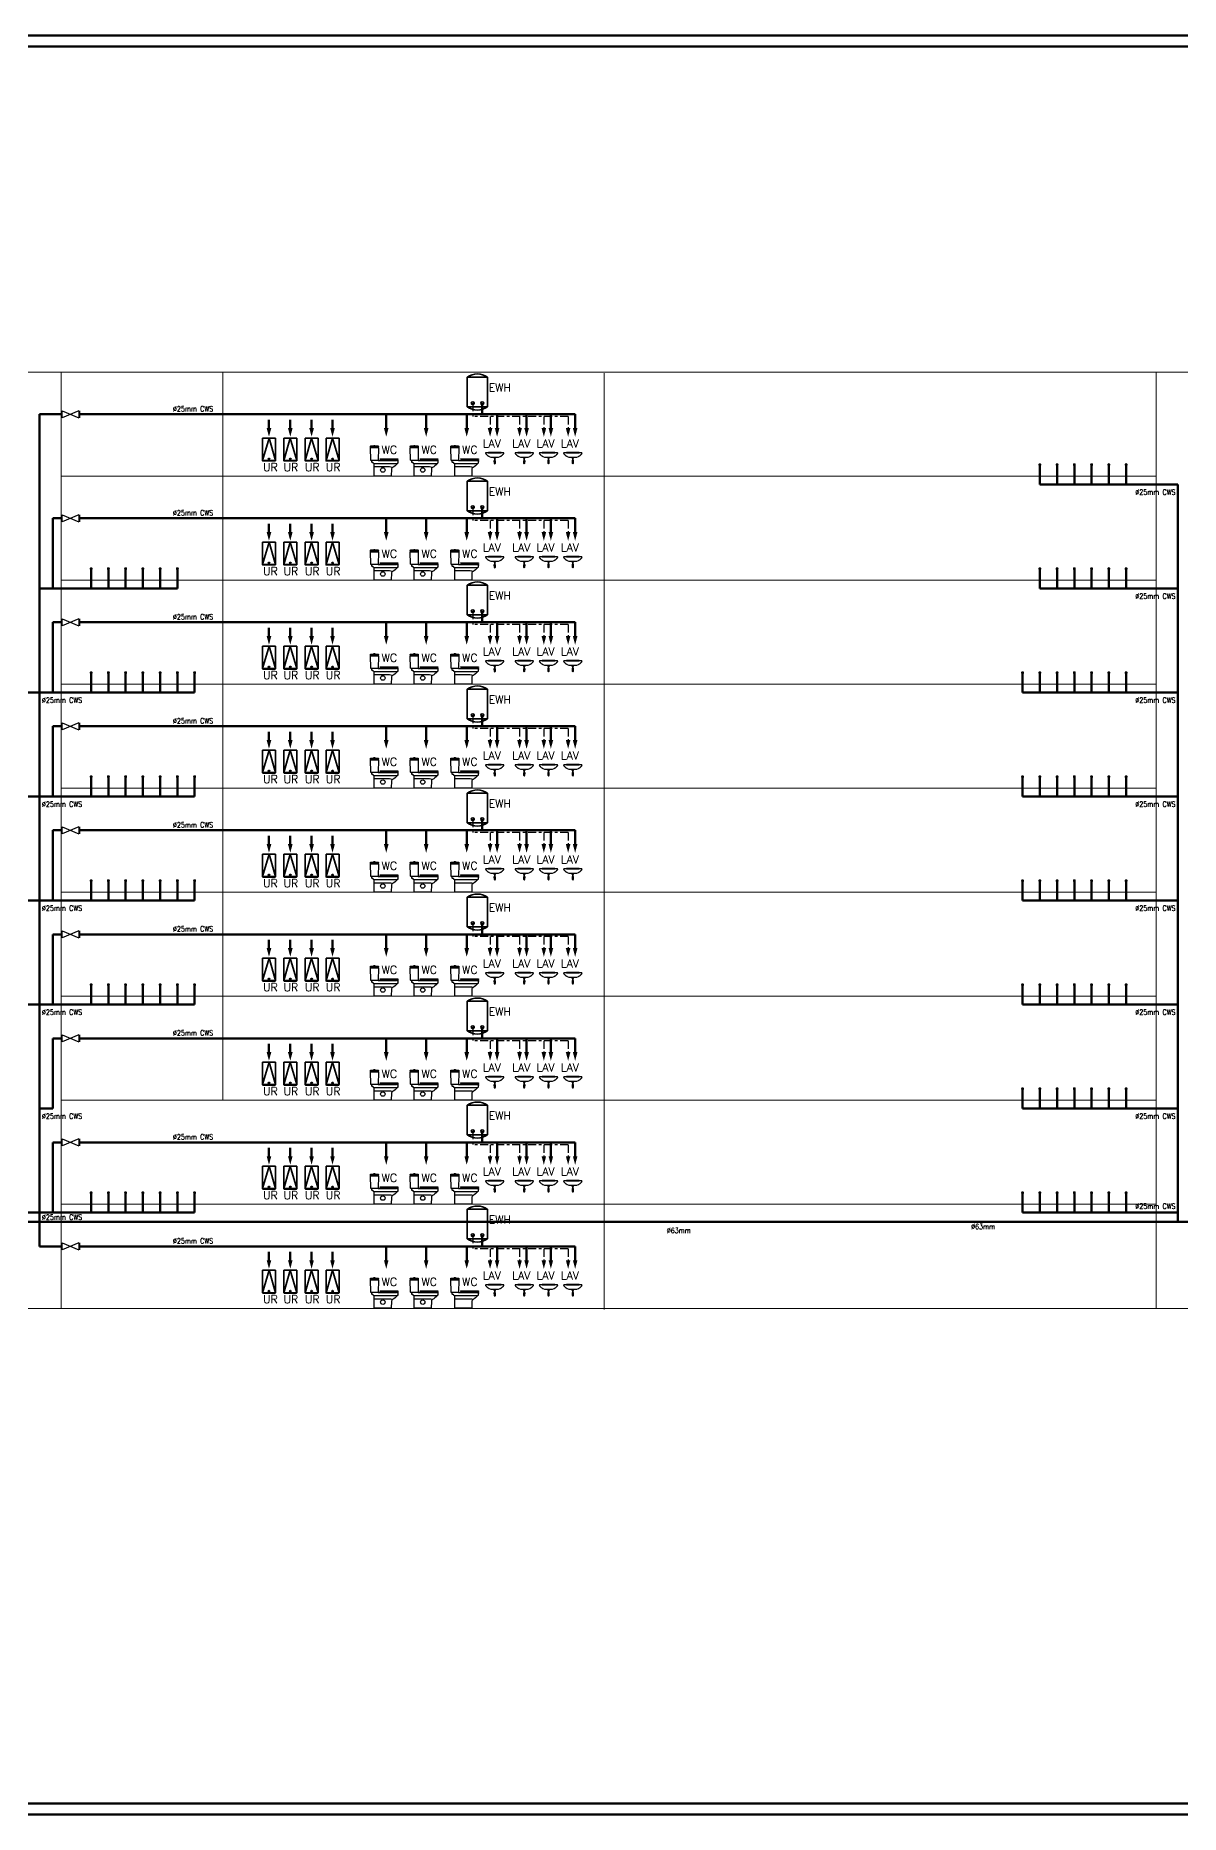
# Model space of a CAD drawing. Extents: x 800 to 995, y 398 to 804.
# Drawn here: x 836.6 to 879.5, y 398.4 to 465.1 of the extents above; entities that cross this region are included whole.
import ezdxf
from ezdxf.enums import TextEntityAlignment as Align

# ---------------------------------------------------------------- set-up
doc = ezdxf.new("R2010")
doc.units = 0
doc.header["$MEASUREMENT"] = 0
for name, pattern in [('CONTINUA', [0]), ('PHANTOM-Z', [12.75, 6, -1.35, 1.35, -1.35, 1.35, -1.35]), ('PHANTOMX2-Z', [10.05, 6, -1.35, 1.35, -1.35])]:
    doc.linetypes.add(name, pattern=pattern)
for name, color, linetype, lineweight in [('FIX', 47, 'CONTINUOUS', 0), ('P--FIXTURES', 60, 'CONTINUOUS', 35), ('P-C-WATER', 5, 'CONTINUOUS', 70), ('P-LINE', 5, 'CONTINUOUS', 20), ('P-TEXT', 1, 'CONTINUOUS', 25), ('UG-BORDER', 20, 'CONTINUOUS', 80)]:
    doc.layers.add(name, color=color, linetype=linetype, lineweight=lineweight)
for name, color, linetype in [('MP-GF-TOILET LAYOUT-WATER$0$P-SANR-FIXT', 10, 'CONTINUOUS'), ('P-H-WATER', 12, 'PHANTOM-Z'), ('PLUM', 2, 'CONTINUOUS'), ('Sanitarios', 171, 'CONTINUA')]:
    doc.layers.add(name, color=color, linetype=linetype)
doc.styles.add('ROM', font='romans.shx', dxfattribs={"height": 3})
doc.styles.add('ROMANC', font='romand.shx')

# ---------------------------------------------------------------- blocks, each defined once
blk = doc.blocks.new('A$C268F1DFF')
at = {"layer": 'Sanitarios', "color": 3}
for p, q in [((-0.162, -0.006), (0.162, -0.006)), ((-0.024, -0.116), (0, -0.117)), ((-0.019, -0.226), (0.019, -0.226)), ((-0.019, -0.231), (0.019, -0.231)), ((-0.016, -0.238), (0.015, -0.238)), ((-0.014, -0.137), (0.014, -0.137)), ((-0.014, -0.201), (0.014, -0.201)), ((-0.01, -0.143), (0.01, -0.143)), ((-0.01, -0.195), (0.01, -0.195)), ((0, -0.117), (0.024, -0.116))]:
    blk.add_line(p, q, dxfattribs=at)
blk.add_lwpolyline([(-0.016, 0), (-0.156, 0), (-0.157, 0), (-0.158, 0), (-0.158, -0.001), (-0.158, -0.001), (-0.159, -0.001), (-0.159, -0.002), (-0.159, -0.002), (-0.159, -0.003), (-0.159, -0.003), (-0.159, -0.004), (-0.16, -0.004), (-0.16, -0.005), (-0.16, -0.005), (-0.161, -0.005), (-0.161, -0.006), (-0.162, -0.006), (-0.162, -0.006), (-0.217, -0.006), (-0.22, -0.006), (-0.223, -0.007), (-0.226, -0.009), (-0.228, -0.012), (-0.229, -0.015), (-0.23, -0.018), (-0.229, -0.022), (-0.228, -0.025), (-0.226, -0.027), (-0.222, -0.032), (-0.217, -0.038), (-0.212, -0.044), (-0.205, -0.051), (-0.198, -0.058), (-0.189, -0.066), (-0.18, -0.073), (-0.171, -0.08), (-0.164, -0.084), (-0.157, -0.089), (-0.147, -0.094), (-0.138, -0.1), (-0.138, -0.1), (-0.097, -0.113), (-0.049, -0.116), (-0.024, -0.116), (-0.021, -0.137), (-0.014, -0.137), (-0.014, -0.142, 0.414214), (-0.013, -0.143), (-0.01, -0.143), (-0.01, -0.195), (-0.013, -0.195, 0.414214), (-0.014, -0.196), (-0.014, -0.201), (-0.014, -0.201), (-0.019, -0.226), (-0.019, -0.231), (-0.019, -0.231, -0.357396), (-0.018, -0.232), (-0.018, -0.232), (-0.017, -0.238), (-0.017, -0.238), (-0.015, -0.267), (-0.015, -0.268, 0.896939), (0.015, -0.269), (0.015, -0.267), (0.017, -0.238), (0.017, -0.238), (0.018, -0.232), (0.018, -0.232, -0.357483), (0.019, -0.231), (0.019, -0.231), (0.019, -0.226), (0.014, -0.201), (0.014, -0.201), (0.014, -0.196, 0.414214), (0.013, -0.195), (0.01, -0.195), (0.01, -0.143), (0.013, -0.143, 0.414214), (0.014, -0.142), (0.014, -0.137), (0.021, -0.137), (0.024, -0.116), (0.049, -0.116), (0.097, -0.113), (0.138, -0.1), (0.138, -0.1), (0.147, -0.094), (0.157, -0.089), (0.164, -0.084), (0.171, -0.08), (0.18, -0.073), (0.189, -0.066), (0.198, -0.058), (0.205, -0.051), (0.212, -0.044), (0.217, -0.038), (0.222, -0.032), (0.226, -0.027), (0.228, -0.025), (0.229, -0.022), (0.23, -0.018), (0.229, -0.015), (0.228, -0.012), (0.226, -0.009), (0.223, -0.007), (0.22, -0.006), (0.217, -0.006), (0.162, -0.006), (0.162, -0.006), (0.161, -0.006), (0.161, -0.005), (0.16, -0.005), (0.16, -0.005), (0.16, -0.004), (0.159, -0.004), (0.159, -0.003), (0.159, -0.003), (0.159, -0.002), (0.159, -0.002), (0.159, -0.001), (0.158, -0.001), (0.158, -0.001), (0.158, 0), (0.157, 0), (0.156, 0), (0.016, 0)], format="xyb", close=True, dxfattribs=at)
blk = doc.blocks.new('A$C506C3B33')
at = {"layer": 'Sanitarios', "color": 3}
for p, q in [((-0.116, 0.716), (-0.305, 0.716)), ((-0.305, 0.711), (-0.116, 0.711)), ((-0.215, 0.757), (-0.207, 0.757)), ((-0.215, 0.755), (-0.207, 0.755)), ((-0.118, 0.393), (-0.298, 0.393)), ((-0.225, 0.316), (0.365, 0.316)), ((-0.198, 0.237), (0.17, 0.237)), ((-0.034, 0.42), (0.335, 0.42)), ((-0.034, 0.41), (0.335, 0.41)), ((-0.034, 0.4), (0.335, 0.4)), ((-0.034, 0.393), (0.335, 0.393)), ((-0.022, 0.41), (-0.022, 0.42)), ((-0.022, 0.393), (-0.022, 0.4)), ((0.17, 0.237), (0.204, 0.232)), ((0.204, 0.232), (0.232, 0.222)), ((0.335, 0.41), (0.335, 0.42)), ((0.347, 0.42), (0.335, 0.42)), ((0.335, 0.41), (0.347, 0.41)), ((0.335, 0.393), (0.335, 0.4)), ((0.347, 0.4), (0.335, 0.4)), ((0.347, 0.393), (0.335, 0.393))]:
    blk.add_line(p, q, dxfattribs=at)
blk.add_lwpolyline([(0.367, 0.393, -0.104581), (0.37, 0.39, -0.442623), (0.379, 0.377, 0.062429), (0.375, 0.327, -0.388719), (0.365, 0.316, 0.238522), (0.357, 0.31, -0.12203), (0.244, 0.217), (0.235, 0.212), (0.228, 0.206), (0.223, 0.196), (0.217, 0.179), (0.212, 0), (-0.212, 0), (-0.215, 0.301), (-0.217, 0.309), (-0.22, 0.313), (-0.225, 0.316), (-0.232, 0.317), (-0.236, 0.32), (-0.239, 0.324), (-0.24, 0.331), (-0.243, 0.335), (-0.247, 0.338), (-0.251, 0.339), (-0.26, 0.34, -0.401561), (-0.275, 0.352), (-0.276, 0.376), (-0.277, 0.384), (-0.279, 0.388), (-0.283, 0.391), (-0.289, 0.393), (-0.298, 0.393), (-0.301, 0.395), (-0.303, 0.398), (-0.311, 0.706, -0.414214), (-0.306, 0.711), (-0.305, 0.711), (-0.305, 0.716), (-0.309, 0.716, 0.033647), (-0.31, 0.743, -0.44822), (-0.302, 0.753), (-0.215, 0.755), (-0.215, 0.757), (-0.223, 0.757, -0.447291), (-0.225, 0.759, -0.328302), (-0.219, 0.766, -0.095457), (-0.202, 0.766, -0.328302), (-0.196, 0.759, -0.447291), (-0.198, 0.757), (-0.207, 0.757), (-0.207, 0.755), (-0.119, 0.753, -0.44822), (-0.111, 0.743, 0.033647), (-0.112, 0.716), (-0.116, 0.716), (-0.116, 0.711), (-0.115, 0.711, -0.414214), (-0.111, 0.706), (-0.118, 0.393), (-0.034, 0.393), (-0.034, 0.4), (-0.061, 0.4, -1), (-0.061, 0.41), (-0.034, 0.41), (-0.034, 0.42), (-0.059, 0.42, -1), (-0.059, 0.435), (0.372, 0.435, -1), (0.372, 0.42), (0.347, 0.42), (0.347, 0.41), (0.374, 0.41, -1), (0.374, 0.4), (0.347, 0.4), (0.347, 0.393)], format="xyb", close=True, dxfattribs=at)
blk = doc.blocks.new('A$C6DA345EF')
at = {"layer": 'P--FIXTURES', "color": 3}
for p, q in [((0, 1.72), (0, 0.03)), ((0, 1.72), (0.98, 1.72)), ((0.49, 1.72), (0, 0.03)), ((0.98, 0.03), (0.49, 1.72)), ((0.98, 1.72), (0.98, 0.03)), ((0.98, 0.03), (0, 0.03)), ((0.95, 0), (0.03, 0))]:
    blk.add_line(p, q, dxfattribs=at)
blk.add_circle((0.49, 0.14), 0.0567, dxfattribs=at)
for centre, start, end in [((0.03, 0.03), 180, 270), ((0.95, 0.03), 270, 0)]:
    blk.add_arc(centre, 0.03, start, end, dxfattribs=at)
blk = doc.blocks.new('A$C7EA15DB2')
at = {"layer": 'MP-GF-TOILET LAYOUT-WATER$0$P-SANR-FIXT', "color": 2}
for p, q in [((0, 0), (0, 220)), ((30, 0), (30, 220)), ((542, 220), (30, 0)), ((30, 220), (542, 0)), ((542, 220), (542, 0)), ((572, 220), (572, 0))]:
    blk.add_line(p, q, dxfattribs=at)
blk = doc.blocks.new('A$C63790746')
at = {"layer": 'P--FIXTURES', "color": 3, "ltscale": 0.05}
for p, q in [((510, 821), (0, 821)), ((0, 821), (0, 83)), ((510, 821), (510, 83)), ((510, 83), (0, 83))]:
    blk.add_line(p, q, dxfattribs=at)
for centre in [(133, 173), (370, 173)]:
    blk.add_circle(centre, 37, dxfattribs=at)
for centre, start, end in [((255, 469), 54.0549, 125.9451), ((255, 434), 234.0549, 305.9451)]:
    blk.add_arc(centre, 434, start, end, dxfattribs=at)

msp = doc.modelspace()

# ---------------------------------------------------------------- linework, layer by layer
at = {"layer": 'FIX', "linetype": 'Continuous'}
for p, q in [((969.29, 452.509), (805.89, 452.509)), ((837.567, 452.509), (837.567, 417.399)), ((843.637, 452.509), (843.637, 425.209)), ((857.936, 452.464), (857.936, 417.354)), ((878.626, 452.509), (878.626, 417.399)), ((856.363, 448.609), (837.567, 448.609)), ((878.626, 448.609), (856.363, 448.609)), ((856.363, 444.709), (837.567, 444.709)), ((878.626, 444.709), (856.363, 444.709)), ((856.363, 440.809), (837.567, 440.809)), ((878.626, 440.809), (856.363, 440.809)), ((856.363, 436.909), (837.567, 436.909)), ((878.626, 436.909), (856.363, 436.909)), ((856.363, 433.009), (837.567, 433.009)), ((878.626, 433.009), (856.363, 433.009)), ((856.363, 429.109), (837.567, 429.109)), ((878.626, 429.109), (856.363, 429.109)), ((856.363, 425.209), (837.567, 425.209)), ((878.626, 425.209), (856.363, 425.209)), ((856.363, 421.309), (837.567, 421.309)), ((878.626, 421.309), (856.363, 421.309)), ((969.29, 417.399), (805.89, 417.399))]:
    msp.add_line(p, q, dxfattribs=at)
at = {"layer": 'P-C-WATER', "linetype": 'Continuous'}
for p, q in [((836.754, 448.293), (836.754, 450.927)), ((836.754, 450.927), (837.579, 450.927)), ((838.264, 450.927), (856.843, 450.927)), ((853.36, 451.344), (853.36, 450.927)), ((874.264, 448.293), (874.264, 449.038)), ((874.911, 448.293), (874.911, 449.038)), ((875.558, 448.293), (875.558, 449.038)), ((876.205, 448.293), (876.205, 449.038)), ((876.852, 448.293), (876.852, 449.038)), ((877.499, 448.293), (877.499, 449.038)), ((836.754, 419.727), (836.754, 448.293)), ((879.439, 448.293), (874.264, 448.293)), ((879.439, 420.645), (879.439, 448.293)), ((837.26, 444.393), (837.26, 447.027)), ((837.26, 447.027), (837.579, 447.027)), ((838.264, 447.027), (856.843, 447.027)), ((853.36, 447.444), (853.36, 447.027)), ((838.695, 444.393), (838.695, 445.138)), ((839.342, 444.393), (839.342, 445.138)), ((839.989, 444.393), (839.989, 445.138)), ((840.635, 444.393), (840.635, 445.138)), ((841.282, 444.393), (841.282, 445.138)), ((841.929, 444.393), (841.929, 445.138)), ((874.264, 444.393), (874.264, 445.138)), ((874.911, 444.393), (874.911, 445.138)), ((875.558, 444.393), (875.558, 445.138)), ((876.205, 444.393), (876.205, 445.138)), ((876.852, 444.393), (876.852, 445.138)), ((877.499, 444.393), (877.499, 445.138)), ((841.929, 444.393), (836.754, 444.393)), ((879.439, 444.393), (874.264, 444.393)), ((837.26, 440.493), (837.26, 443.127)), ((837.26, 443.127), (837.579, 443.127)), ((838.264, 443.127), (856.843, 443.127)), ((853.36, 443.544), (853.36, 443.127)), ((838.695, 440.493), (838.695, 441.238)), ((839.342, 440.493), (839.342, 441.238)), ((839.989, 440.493), (839.989, 441.238)), ((840.635, 440.493), (840.635, 441.238)), ((841.282, 440.493), (841.282, 441.238)), ((841.929, 440.493), (841.929, 441.238)), ((842.576, 440.493), (842.576, 441.238)), ((873.618, 440.493), (873.618, 441.238)), ((874.264, 440.493), (874.264, 441.238)), ((874.911, 440.493), (874.911, 441.238)), ((875.558, 440.493), (875.558, 441.238)), ((876.205, 440.493), (876.205, 441.238)), ((876.852, 440.493), (876.852, 441.238)), ((877.499, 440.493), (877.499, 441.238)), ((842.576, 440.493), (829.092, 440.493)), ((837.26, 440.493), (836.754, 440.493)), ((879.439, 440.493), (873.618, 440.493)), ((853.36, 439.644), (853.36, 439.227)), ((837.26, 436.593), (837.26, 439.227)), ((837.26, 439.227), (837.579, 439.227)), ((838.264, 439.227), (856.843, 439.227)), ((838.695, 436.593), (838.695, 437.338)), ((839.342, 436.593), (839.342, 437.338)), ((839.989, 436.593), (839.989, 437.338)), ((840.635, 436.593), (840.635, 437.338)), ((841.282, 436.593), (841.282, 437.338)), ((841.929, 436.593), (841.929, 437.338)), ((842.576, 436.593), (842.576, 437.338)), ((873.618, 436.593), (873.618, 437.338)), ((874.264, 436.593), (874.264, 437.338)), ((874.911, 436.593), (874.911, 437.338)), ((875.558, 436.593), (875.558, 437.338)), ((876.205, 436.593), (876.205, 437.338)), ((876.852, 436.593), (876.852, 437.338)), ((877.499, 436.593), (877.499, 437.338)), ((842.576, 436.593), (829.092, 436.593)), ((879.439, 436.593), (873.618, 436.593)), ((853.36, 435.744), (853.36, 435.327)), ((837.26, 432.693), (837.26, 435.327)), ((837.26, 435.327), (837.579, 435.327)), ((838.264, 435.327), (856.843, 435.327)), ((838.695, 432.693), (838.695, 433.438)), ((839.342, 432.693), (839.342, 433.438)), ((839.989, 432.693), (839.989, 433.438)), ((840.635, 432.693), (840.635, 433.438)), ((841.282, 432.693), (841.282, 433.438)), ((841.929, 432.693), (841.929, 433.438)), ((842.576, 432.693), (842.576, 433.438)), ((873.618, 432.693), (873.618, 433.438)), ((874.264, 432.693), (874.264, 433.438)), ((874.911, 432.693), (874.911, 433.438)), ((875.558, 432.693), (875.558, 433.438)), ((876.205, 432.693), (876.205, 433.438)), ((876.852, 432.693), (876.852, 433.438)), ((877.499, 432.693), (877.499, 433.438)), ((842.576, 432.693), (829.092, 432.693)), ((879.439, 432.693), (873.618, 432.693)), ((853.36, 431.844), (853.36, 431.427)), ((837.26, 428.793), (837.26, 431.427)), ((837.26, 431.427), (837.579, 431.427)), ((838.264, 431.427), (856.843, 431.427)), ((838.695, 428.793), (838.695, 429.538)), ((839.342, 428.793), (839.342, 429.538)), ((839.989, 428.793), (839.989, 429.538)), ((840.635, 428.793), (840.635, 429.538)), ((841.282, 428.793), (841.282, 429.538)), ((841.929, 428.793), (841.929, 429.538)), ((842.576, 428.793), (842.576, 429.538)), ((873.618, 428.793), (873.618, 429.538)), ((874.264, 428.793), (874.264, 429.538)), ((874.911, 428.793), (874.911, 429.538)), ((875.558, 428.793), (875.558, 429.538)), ((876.205, 428.793), (876.205, 429.538)), ((876.852, 428.793), (876.852, 429.538)), ((877.499, 428.793), (877.499, 429.538)), ((842.576, 428.793), (829.092, 428.793)), ((879.439, 428.793), (873.618, 428.793)), ((853.36, 427.944), (853.36, 427.527)), ((837.26, 427.527), (837.26, 424.893)), ((837.26, 427.527), (837.579, 427.527)), ((838.264, 427.527), (856.843, 427.527)), ((873.618, 424.893), (873.618, 425.638)), ((874.264, 424.893), (874.264, 425.638)), ((874.911, 424.893), (874.911, 425.638)), ((875.558, 424.893), (875.558, 425.638)), ((876.205, 424.893), (876.205, 425.638)), ((876.852, 424.893), (876.852, 425.638)), ((877.499, 424.893), (877.499, 425.638)), ((836.754, 424.893), (837.26, 424.893)), ((879.439, 424.893), (873.618, 424.893)), ((837.26, 420.993), (837.26, 423.627)), ((837.26, 423.627), (837.579, 423.627)), ((838.264, 423.627), (856.843, 423.627)), ((853.36, 424.044), (853.36, 423.627)), ((838.695, 420.993), (838.695, 421.738)), ((839.342, 420.993), (839.342, 421.738)), ((839.989, 420.993), (839.989, 421.738)), ((840.635, 420.993), (840.635, 421.738)), ((841.282, 420.993), (841.282, 421.738)), ((841.929, 420.993), (841.929, 421.738)), ((842.576, 420.993), (842.576, 421.738)), ((873.618, 420.993), (873.618, 421.738)), ((874.264, 420.993), (874.264, 421.738)), ((874.911, 420.993), (874.911, 421.738)), ((875.558, 420.993), (875.558, 421.738)), ((876.205, 420.993), (876.205, 421.738)), ((876.852, 420.993), (876.852, 421.738)), ((877.499, 420.993), (877.499, 421.738)), ((829.092, 420.993), (842.576, 420.993)), ((842.576, 420.993), (836.754, 420.993)), ((879.439, 420.993), (873.618, 420.993)), ((804.426, 420.645), (949.047, 420.645)), ((836.754, 419.727), (837.579, 419.727)), ((837.26, 419.727), (837.579, 419.727)), ((838.264, 419.727), (856.843, 419.727)), ((853.36, 420.144), (853.36, 419.727))]:
    msp.add_line(p, q, dxfattribs=at)
at = {"layer": 'P-C-WATER', "ltscale": 0.05}
for p, q in [((849.76, 450.927), (849.76, 450.409)), ((851.257, 450.927), (851.257, 450.409)), ((852.777, 450.927), (852.777, 450.409)), ((853.916, 450.927), (853.916, 450.409)), ((855.022, 450.927), (855.022, 450.409)), ((855.932, 450.927), (855.932, 450.409)), ((856.843, 450.927), (856.843, 450.409)), ((845.364, 450.718), (845.364, 450.409)), ((846.162, 450.718), (846.162, 450.409)), ((846.961, 450.718), (846.961, 450.409)), ((847.746, 450.718), (847.746, 450.409)), ((849.76, 447.027), (849.76, 446.509)), ((851.257, 447.027), (851.257, 446.509)), ((852.777, 447.027), (852.777, 446.509)), ((853.916, 447.027), (853.916, 446.509)), ((855.022, 447.027), (855.022, 446.509)), ((855.932, 447.027), (855.932, 446.509)), ((856.843, 447.027), (856.843, 446.509)), ((845.364, 446.818), (845.364, 446.509)), ((846.162, 446.818), (846.162, 446.509)), ((846.961, 446.818), (846.961, 446.509)), ((847.746, 446.818), (847.746, 446.509)), ((845.364, 442.918), (845.364, 442.609)), ((846.162, 442.918), (846.162, 442.609)), ((846.961, 442.918), (846.961, 442.609)), ((847.746, 442.918), (847.746, 442.609)), ((849.76, 443.127), (849.76, 442.609)), ((851.257, 443.127), (851.257, 442.609)), ((852.777, 443.127), (852.777, 442.609)), ((853.916, 443.127), (853.916, 442.609)), ((855.022, 443.127), (855.022, 442.609)), ((855.932, 443.127), (855.932, 442.609)), ((856.843, 443.127), (856.843, 442.609)), ((845.364, 439.018), (845.364, 438.709)), ((846.162, 439.018), (846.162, 438.709)), ((846.961, 439.018), (846.961, 438.709)), ((847.746, 439.018), (847.746, 438.709)), ((849.76, 439.227), (849.76, 438.709)), ((851.257, 439.227), (851.257, 438.709)), ((852.777, 439.227), (852.777, 438.709)), ((853.916, 439.227), (853.916, 438.709)), ((855.022, 439.227), (855.022, 438.709)), ((855.932, 439.227), (855.932, 438.709)), ((856.843, 439.227), (856.843, 438.709)), ((845.364, 435.118), (845.364, 434.809)), ((846.162, 435.118), (846.162, 434.809)), ((846.961, 435.118), (846.961, 434.809)), ((847.746, 435.118), (847.746, 434.809)), ((849.76, 435.327), (849.76, 434.809)), ((851.257, 435.327), (851.257, 434.809)), ((852.777, 435.327), (852.777, 434.809)), ((853.916, 435.327), (853.916, 434.809)), ((855.022, 435.327), (855.022, 434.809)), ((855.932, 435.327), (855.932, 434.809)), ((856.843, 435.327), (856.843, 434.809)), ((845.364, 431.218), (845.364, 430.909)), ((846.162, 431.218), (846.162, 430.909)), ((846.961, 431.218), (846.961, 430.909)), ((847.746, 431.218), (847.746, 430.909)), ((849.76, 431.427), (849.76, 430.909)), ((851.257, 431.427), (851.257, 430.909)), ((852.777, 431.427), (852.777, 430.909)), ((853.916, 431.427), (853.916, 430.909)), ((855.022, 431.427), (855.022, 430.909)), ((855.932, 431.427), (855.932, 430.909)), ((856.843, 431.427), (856.843, 430.909)), ((845.364, 427.318), (845.364, 427.009)), ((846.162, 427.318), (846.162, 427.009)), ((846.961, 427.318), (846.961, 427.009)), ((847.746, 427.318), (847.746, 427.009)), ((849.76, 427.527), (849.76, 427.009)), ((851.257, 427.527), (851.257, 427.009)), ((852.777, 427.527), (852.777, 427.009)), ((853.916, 427.527), (853.916, 427.009)), ((855.022, 427.527), (855.022, 427.009)), ((855.932, 427.527), (855.932, 427.009)), ((856.843, 427.527), (856.843, 427.009)), ((849.76, 423.627), (849.76, 423.109)), ((851.257, 423.627), (851.257, 423.109)), ((852.777, 423.627), (852.777, 423.109)), ((853.916, 423.627), (853.916, 423.109)), ((855.022, 423.627), (855.022, 423.109)), ((855.932, 423.627), (855.932, 423.109)), ((856.843, 423.627), (856.843, 423.109)), ((845.364, 423.418), (845.364, 423.109)), ((846.162, 423.418), (846.162, 423.109)), ((846.961, 423.418), (846.961, 423.109)), ((847.746, 423.418), (847.746, 423.109)), ((849.76, 419.727), (849.76, 419.209)), ((851.257, 419.727), (851.257, 419.209)), ((852.777, 419.727), (852.777, 419.209)), ((853.916, 419.727), (853.916, 419.209)), ((855.022, 419.727), (855.022, 419.209)), ((855.932, 419.727), (855.932, 419.209)), ((856.843, 419.727), (856.843, 419.209)), ((845.364, 419.518), (845.364, 419.209)), ((846.162, 419.518), (846.162, 419.209)), ((846.961, 419.518), (846.961, 419.209)), ((847.746, 419.518), (847.746, 419.209))]:
    msp.add_line(p, q, dxfattribs=at)
at = {"layer": 'P-C-WATER', "const_width": 0.0563, "elevation": 0}
for points in [[(874.236, 449.038, 1), (874.292, 449.038, 1)], [(874.883, 449.038, 1), (874.939, 449.038, 1)], [(875.53, 449.038, 1), (875.586, 449.038, 1)], [(876.177, 449.038, 1), (876.233, 449.038, 1)], [(876.823, 449.038, 1), (876.88, 449.038, 1)], [(877.47, 449.038, 1), (877.527, 449.038, 1)], [(838.723, 445.138, -1), (838.667, 445.138, -1)], [(839.37, 445.138, -1), (839.314, 445.138, -1)], [(840.017, 445.138, -1), (839.961, 445.138, -1)], [(840.664, 445.138, -1), (840.607, 445.138, -1)], [(841.31, 445.138, -1), (841.254, 445.138, -1)], [(841.957, 445.138, -1), (841.901, 445.138, -1)], [(874.236, 445.138, 1), (874.292, 445.138, 1)], [(874.883, 445.138, 1), (874.939, 445.138, 1)], [(875.53, 445.138, 1), (875.586, 445.138, 1)], [(876.177, 445.138, 1), (876.233, 445.138, 1)], [(876.823, 445.138, 1), (876.88, 445.138, 1)], [(877.47, 445.138, 1), (877.527, 445.138, 1)], [(838.723, 441.238, -1), (838.667, 441.238, -1)], [(839.37, 441.238, -1), (839.314, 441.238, -1)], [(840.017, 441.238, -1), (839.961, 441.238, -1)], [(840.664, 441.238, -1), (840.607, 441.238, -1)], [(841.31, 441.238, -1), (841.254, 441.238, -1)], [(841.957, 441.238, -1), (841.901, 441.238, -1)], [(842.604, 441.238, -1), (842.548, 441.238, -1)], [(873.589, 441.238, 1), (873.646, 441.238, 1)], [(874.236, 441.238, 1), (874.292, 441.238, 1)], [(874.883, 441.238, 1), (874.939, 441.238, 1)], [(875.53, 441.238, 1), (875.586, 441.238, 1)], [(876.177, 441.238, 1), (876.233, 441.238, 1)], [(876.823, 441.238, 1), (876.88, 441.238, 1)], [(877.47, 441.238, 1), (877.527, 441.238, 1)], [(838.723, 437.338, -1), (838.667, 437.338, -1)], [(839.37, 437.338, -1), (839.314, 437.338, -1)], [(840.017, 437.338, -1), (839.961, 437.338, -1)], [(840.664, 437.338, -1), (840.607, 437.338, -1)], [(841.31, 437.338, -1), (841.254, 437.338, -1)], [(841.957, 437.338, -1), (841.901, 437.338, -1)], [(842.604, 437.338, -1), (842.548, 437.338, -1)], [(873.589, 437.338, 1), (873.646, 437.338, 1)], [(874.236, 437.338, 1), (874.292, 437.338, 1)], [(874.883, 437.338, 1), (874.939, 437.338, 1)], [(875.53, 437.338, 1), (875.586, 437.338, 1)], [(876.177, 437.338, 1), (876.233, 437.338, 1)], [(876.823, 437.338, 1), (876.88, 437.338, 1)], [(877.47, 437.338, 1), (877.527, 437.338, 1)], [(838.723, 433.438, -1), (838.667, 433.438, -1)], [(839.37, 433.438, -1), (839.314, 433.438, -1)], [(840.017, 433.438, -1), (839.961, 433.438, -1)], [(840.664, 433.438, -1), (840.607, 433.438, -1)], [(841.31, 433.438, -1), (841.254, 433.438, -1)], [(841.957, 433.438, -1), (841.901, 433.438, -1)], [(842.604, 433.438, -1), (842.548, 433.438, -1)], [(873.589, 433.438, 1), (873.646, 433.438, 1)], [(874.236, 433.438, 1), (874.292, 433.438, 1)], [(874.883, 433.438, 1), (874.939, 433.438, 1)], [(875.53, 433.438, 1), (875.586, 433.438, 1)], [(876.177, 433.438, 1), (876.233, 433.438, 1)], [(876.823, 433.438, 1), (876.88, 433.438, 1)], [(877.47, 433.438, 1), (877.527, 433.438, 1)], [(838.723, 429.538, -1), (838.667, 429.538, -1)], [(839.37, 429.538, -1), (839.314, 429.538, -1)], [(840.017, 429.538, -1), (839.961, 429.538, -1)], [(840.664, 429.538, -1), (840.607, 429.538, -1)], [(841.31, 429.538, -1), (841.254, 429.538, -1)], [(841.957, 429.538, -1), (841.901, 429.538, -1)], [(842.604, 429.538, -1), (842.548, 429.538, -1)], [(873.589, 429.538, 1), (873.646, 429.538, 1)], [(874.236, 429.538, 1), (874.292, 429.538, 1)], [(874.883, 429.538, 1), (874.939, 429.538, 1)], [(875.53, 429.538, 1), (875.586, 429.538, 1)], [(876.177, 429.538, 1), (876.233, 429.538, 1)], [(876.823, 429.538, 1), (876.88, 429.538, 1)], [(877.47, 429.538, 1), (877.527, 429.538, 1)], [(873.589, 425.638, 1), (873.646, 425.638, 1)], [(874.236, 425.638, 1), (874.292, 425.638, 1)], [(874.883, 425.638, 1), (874.939, 425.638, 1)], [(875.53, 425.638, 1), (875.586, 425.638, 1)], [(876.177, 425.638, 1), (876.233, 425.638, 1)], [(876.823, 425.638, 1), (876.88, 425.638, 1)], [(877.47, 425.638, 1), (877.527, 425.638, 1)], [(838.723, 421.738, -1), (838.667, 421.738, -1)], [(839.37, 421.738, -1), (839.314, 421.738, -1)], [(840.017, 421.738, -1), (839.961, 421.738, -1)], [(840.664, 421.738, -1), (840.607, 421.738, -1)], [(841.31, 421.738, -1), (841.254, 421.738, -1)], [(841.957, 421.738, -1), (841.901, 421.738, -1)], [(842.604, 421.738, -1), (842.548, 421.738, -1)], [(873.589, 421.738, 1), (873.646, 421.738, 1)], [(874.236, 421.738, 1), (874.292, 421.738, 1)], [(874.883, 421.738, 1), (874.939, 421.738, 1)], [(875.53, 421.738, 1), (875.586, 421.738, 1)], [(876.177, 421.738, 1), (876.233, 421.738, 1)], [(876.823, 421.738, 1), (876.88, 421.738, 1)], [(877.47, 421.738, 1), (877.527, 421.738, 1)]]:
    msp.add_lwpolyline(points, format="xyb", close=True, dxfattribs=at)
at = {"layer": 'P-C-WATER', "ltscale": 0.05}
for points in [[(845.45, 450.409), (845.277, 450.409), (845.364, 450.085)], [(846.249, 450.409), (846.076, 450.409), (846.162, 450.085)], [(847.048, 450.409), (846.875, 450.409), (846.961, 450.085)], [(847.832, 450.409), (847.659, 450.409), (847.746, 450.085)], [(849.846, 450.409), (849.674, 450.409), (849.76, 450.085)], [(851.344, 450.409), (851.171, 450.409), (851.257, 450.085)], [(852.864, 450.409), (852.691, 450.409), (852.777, 450.085)], [(854.003, 450.409), (853.83, 450.409), (853.916, 450.085)], [(855.108, 450.409), (854.936, 450.409), (855.022, 450.085)], [(856.019, 450.409), (855.846, 450.409), (855.932, 450.085)], [(856.929, 450.409), (856.757, 450.409), (856.843, 450.085)], [(845.45, 446.509), (845.277, 446.509), (845.364, 446.185)], [(846.249, 446.509), (846.076, 446.509), (846.162, 446.185)], [(847.048, 446.509), (846.875, 446.509), (846.961, 446.185)], [(847.832, 446.509), (847.659, 446.509), (847.746, 446.185)], [(849.846, 446.509), (849.674, 446.509), (849.76, 446.185)], [(851.344, 446.509), (851.171, 446.509), (851.257, 446.185)], [(852.864, 446.509), (852.691, 446.509), (852.777, 446.185)], [(854.003, 446.509), (853.83, 446.509), (853.916, 446.185)], [(855.108, 446.509), (854.936, 446.509), (855.022, 446.185)], [(856.019, 446.509), (855.846, 446.509), (855.932, 446.185)], [(856.929, 446.509), (856.757, 446.509), (856.843, 446.185)], [(845.45, 442.609), (845.277, 442.609), (845.364, 442.285)], [(846.249, 442.609), (846.076, 442.609), (846.162, 442.285)], [(847.048, 442.609), (846.875, 442.609), (846.961, 442.285)], [(847.832, 442.609), (847.659, 442.609), (847.746, 442.285)], [(849.846, 442.609), (849.674, 442.609), (849.76, 442.285)], [(851.344, 442.609), (851.171, 442.609), (851.257, 442.285)], [(852.864, 442.609), (852.691, 442.609), (852.777, 442.285)], [(854.003, 442.609), (853.83, 442.609), (853.916, 442.285)], [(855.108, 442.609), (854.936, 442.609), (855.022, 442.285)], [(856.019, 442.609), (855.846, 442.609), (855.932, 442.285)], [(856.929, 442.609), (856.757, 442.609), (856.843, 442.285)], [(845.45, 438.709), (845.277, 438.709), (845.364, 438.385)], [(846.249, 438.709), (846.076, 438.709), (846.162, 438.385)], [(847.048, 438.709), (846.875, 438.709), (846.961, 438.385)], [(847.832, 438.709), (847.659, 438.709), (847.746, 438.385)], [(849.846, 438.709), (849.674, 438.709), (849.76, 438.385)], [(851.344, 438.709), (851.171, 438.709), (851.257, 438.385)], [(852.864, 438.709), (852.691, 438.709), (852.777, 438.385)], [(854.003, 438.709), (853.83, 438.709), (853.916, 438.385)], [(855.108, 438.709), (854.936, 438.709), (855.022, 438.385)], [(856.019, 438.709), (855.846, 438.709), (855.932, 438.385)], [(856.929, 438.709), (856.757, 438.709), (856.843, 438.385)], [(845.45, 434.809), (845.277, 434.809), (845.364, 434.485)], [(846.249, 434.809), (846.076, 434.809), (846.162, 434.485)], [(847.048, 434.809), (846.875, 434.809), (846.961, 434.485)], [(847.832, 434.809), (847.659, 434.809), (847.746, 434.485)], [(849.846, 434.809), (849.674, 434.809), (849.76, 434.485)], [(851.344, 434.809), (851.171, 434.809), (851.257, 434.485)], [(852.864, 434.809), (852.691, 434.809), (852.777, 434.485)], [(854.003, 434.809), (853.83, 434.809), (853.916, 434.485)], [(855.108, 434.809), (854.936, 434.809), (855.022, 434.485)], [(856.019, 434.809), (855.846, 434.809), (855.932, 434.485)], [(856.929, 434.809), (856.757, 434.809), (856.843, 434.485)], [(845.45, 430.909), (845.277, 430.909), (845.364, 430.585)], [(846.249, 430.909), (846.076, 430.909), (846.162, 430.585)], [(847.048, 430.909), (846.875, 430.909), (846.961, 430.585)], [(847.832, 430.909), (847.659, 430.909), (847.746, 430.585)], [(849.846, 430.909), (849.674, 430.909), (849.76, 430.585)], [(851.344, 430.909), (851.171, 430.909), (851.257, 430.585)], [(852.864, 430.909), (852.691, 430.909), (852.777, 430.585)], [(854.003, 430.909), (853.83, 430.909), (853.916, 430.585)], [(855.108, 430.909), (854.936, 430.909), (855.022, 430.585)], [(856.019, 430.909), (855.846, 430.909), (855.932, 430.585)], [(856.929, 430.909), (856.757, 430.909), (856.843, 430.585)], [(845.45, 427.009), (845.277, 427.009), (845.364, 426.685)], [(846.249, 427.009), (846.076, 427.009), (846.162, 426.685)], [(847.048, 427.009), (846.875, 427.009), (846.961, 426.685)], [(847.832, 427.009), (847.659, 427.009), (847.746, 426.685)], [(849.846, 427.009), (849.674, 427.009), (849.76, 426.685)], [(851.344, 427.009), (851.171, 427.009), (851.257, 426.685)], [(852.864, 427.009), (852.691, 427.009), (852.777, 426.685)], [(854.003, 427.009), (853.83, 427.009), (853.916, 426.685)], [(855.108, 427.009), (854.936, 427.009), (855.022, 426.685)], [(856.019, 427.009), (855.846, 427.009), (855.932, 426.685)], [(856.929, 427.009), (856.757, 427.009), (856.843, 426.685)], [(845.45, 423.109), (845.277, 423.109), (845.364, 422.785)], [(846.249, 423.109), (846.076, 423.109), (846.162, 422.785)], [(847.048, 423.109), (846.875, 423.109), (846.961, 422.785)], [(847.832, 423.109), (847.659, 423.109), (847.746, 422.785)], [(849.846, 423.109), (849.674, 423.109), (849.76, 422.785)], [(851.344, 423.109), (851.171, 423.109), (851.257, 422.785)], [(852.864, 423.109), (852.691, 423.109), (852.777, 422.785)], [(854.003, 423.109), (853.83, 423.109), (853.916, 422.785)], [(855.108, 423.109), (854.936, 423.109), (855.022, 422.785)], [(856.019, 423.109), (855.846, 423.109), (855.932, 422.785)], [(856.929, 423.109), (856.757, 423.109), (856.843, 422.785)], [(845.45, 419.209), (845.277, 419.209), (845.364, 418.885)], [(846.249, 419.209), (846.076, 419.209), (846.162, 418.885)], [(847.048, 419.209), (846.875, 419.209), (846.961, 418.885)], [(847.832, 419.209), (847.659, 419.209), (847.746, 418.885)], [(849.846, 419.209), (849.674, 419.209), (849.76, 418.885)], [(851.344, 419.209), (851.171, 419.209), (851.257, 418.885)], [(852.864, 419.209), (852.691, 419.209), (852.777, 418.885)], [(854.003, 419.209), (853.83, 419.209), (853.916, 418.885)], [(855.108, 419.209), (854.936, 419.209), (855.022, 418.885)], [(856.019, 419.209), (855.846, 419.209), (855.932, 418.885)], [(856.929, 419.209), (856.757, 419.209), (856.843, 418.885)]]:
    msp.add_solid(points, dxfattribs=at)
at = {"layer": 'P-H-WATER', "linetype": 'PHANTOMX2-Z', "ltscale": 0.05}
for p, q in [((853.004, 451.344), (853.004, 450.84)), ((856.58, 450.84), (853.004, 450.84)), ((853.653, 450.84), (853.653, 450.409)), ((854.759, 450.84), (854.759, 450.409)), ((855.669, 450.84), (855.669, 450.409)), ((856.58, 450.84), (856.58, 450.409)), ((853.004, 447.444), (853.004, 446.94)), ((856.58, 446.94), (853.004, 446.94)), ((853.653, 446.94), (853.653, 446.509)), ((854.759, 446.94), (854.759, 446.509)), ((855.669, 446.94), (855.669, 446.509)), ((856.58, 446.94), (856.58, 446.509)), ((853.004, 443.544), (853.004, 443.04)), ((856.58, 443.04), (853.004, 443.04)), ((853.653, 443.04), (853.653, 442.609)), ((854.759, 443.04), (854.759, 442.609)), ((855.669, 443.04), (855.669, 442.609)), ((856.58, 443.04), (856.58, 442.609)), ((853.004, 439.644), (853.004, 439.14)), ((856.58, 439.14), (853.004, 439.14)), ((853.653, 439.14), (853.653, 438.709)), ((854.759, 439.14), (854.759, 438.709)), ((855.669, 439.14), (855.669, 438.709)), ((856.58, 439.14), (856.58, 438.709)), ((853.004, 435.744), (853.004, 435.24)), ((856.58, 435.24), (853.004, 435.24)), ((853.653, 435.24), (853.653, 434.809)), ((854.759, 435.24), (854.759, 434.809)), ((855.669, 435.24), (855.669, 434.809)), ((856.58, 435.24), (856.58, 434.809)), ((853.004, 431.844), (853.004, 431.34)), ((856.58, 431.34), (853.004, 431.34)), ((853.653, 431.34), (853.653, 430.909)), ((854.759, 431.34), (854.759, 430.909)), ((855.669, 431.34), (855.669, 430.909)), ((856.58, 431.34), (856.58, 430.909)), ((853.004, 427.944), (853.004, 427.44)), ((856.58, 427.44), (853.004, 427.44)), ((853.653, 427.44), (853.653, 427.009)), ((854.759, 427.44), (854.759, 427.009)), ((855.669, 427.44), (855.669, 427.009)), ((856.58, 427.44), (856.58, 427.009)), ((853.004, 424.044), (853.004, 423.54)), ((856.58, 423.54), (853.004, 423.54)), ((853.653, 423.54), (853.653, 423.109)), ((854.759, 423.54), (854.759, 423.109)), ((855.669, 423.54), (855.669, 423.109)), ((856.58, 423.54), (856.58, 423.109)), ((853.004, 420.144), (853.004, 419.64)), ((856.58, 419.64), (853.004, 419.64)), ((853.653, 419.64), (853.653, 419.209)), ((854.759, 419.64), (854.759, 419.209)), ((855.669, 419.64), (855.669, 419.209)), ((856.58, 419.64), (856.58, 419.209))]:
    msp.add_line(p, q, dxfattribs=at)
at = {"layer": 'P-LINE', "color": 1}
for points in [[(853.74, 450.409), (853.567, 450.409), (853.653, 450.085)], [(854.845, 450.409), (854.672, 450.409), (854.759, 450.085)], [(855.756, 450.409), (855.583, 450.409), (855.669, 450.085)], [(856.666, 450.409), (856.493, 450.409), (856.58, 450.085)], [(853.74, 446.509), (853.567, 446.509), (853.653, 446.185)], [(854.845, 446.509), (854.672, 446.509), (854.759, 446.185)], [(855.756, 446.509), (855.583, 446.509), (855.669, 446.185)], [(856.666, 446.509), (856.493, 446.509), (856.58, 446.185)], [(853.74, 442.609), (853.567, 442.609), (853.653, 442.285)], [(854.845, 442.609), (854.672, 442.609), (854.759, 442.285)], [(855.756, 442.609), (855.583, 442.609), (855.669, 442.285)], [(856.666, 442.609), (856.493, 442.609), (856.58, 442.285)], [(853.74, 438.709), (853.567, 438.709), (853.653, 438.385)], [(854.845, 438.709), (854.672, 438.709), (854.759, 438.385)], [(855.756, 438.709), (855.583, 438.709), (855.669, 438.385)], [(856.666, 438.709), (856.493, 438.709), (856.58, 438.385)], [(853.74, 434.809), (853.567, 434.809), (853.653, 434.485)], [(854.845, 434.809), (854.672, 434.809), (854.759, 434.485)], [(855.756, 434.809), (855.583, 434.809), (855.669, 434.485)], [(856.666, 434.809), (856.493, 434.809), (856.58, 434.485)], [(853.74, 430.909), (853.567, 430.909), (853.653, 430.585)], [(854.845, 430.909), (854.672, 430.909), (854.759, 430.585)], [(855.756, 430.909), (855.583, 430.909), (855.669, 430.585)], [(856.666, 430.909), (856.493, 430.909), (856.58, 430.585)], [(853.74, 427.009), (853.567, 427.009), (853.653, 426.685)], [(854.845, 427.009), (854.672, 427.009), (854.759, 426.685)], [(855.756, 427.009), (855.583, 427.009), (855.669, 426.685)], [(856.666, 427.009), (856.493, 427.009), (856.58, 426.685)], [(853.74, 423.109), (853.567, 423.109), (853.653, 422.785)], [(854.845, 423.109), (854.672, 423.109), (854.759, 422.785)], [(855.756, 423.109), (855.583, 423.109), (855.669, 422.785)], [(856.666, 423.109), (856.493, 423.109), (856.58, 422.785)], [(853.74, 419.209), (853.567, 419.209), (853.653, 418.885)], [(854.845, 419.209), (854.672, 419.209), (854.759, 418.885)], [(855.756, 419.209), (855.583, 419.209), (855.669, 418.885)], [(856.666, 419.209), (856.493, 419.209), (856.58, 418.885)]]:
    msp.add_solid(points, dxfattribs=at)
at = {"layer": 'PLUM', "color": 3}
for centre in [(849.631, 448.837), (851.128, 448.837), (849.631, 444.937), (851.128, 444.937), (849.631, 441.037), (851.128, 441.037), (849.631, 437.137), (851.128, 437.137), (849.631, 433.237), (851.128, 433.237), (849.631, 429.337), (851.128, 429.337), (849.631, 425.437), (851.128, 425.437), (849.631, 421.537), (851.128, 421.537), (849.631, 417.637), (851.128, 417.637)]:
    msp.add_circle(centre, 0.0834, dxfattribs=at)
at = {"layer": 'UG-BORDER'}
for p, q in [((989.761, 465.127), (799.508, 465.127)), ((989.357, 464.723), (799.912, 464.723)), ((799.508, 398.427), (989.761, 398.427)), ((799.912, 398.832), (989.357, 398.832))]:
    msp.add_line(p, q, dxfattribs=at)

# ---------------------------------------------------------------- block references
at = {"layer": 'P--FIXTURES', "ltscale": 0.05, "extrusion": (0, 0, -1), "xscale": 0.0015000000003056, "yscale": 0.0015000000003056, "zscale": -0.0015}
for p in [(-853.558, 451.085), (-853.558, 447.185), (-853.558, 443.285), (-853.558, 439.385), (-853.558, 435.485), (-853.558, 431.585), (-853.558, 427.685), (-853.558, 423.785), (-853.558, 419.885)]:
    msp.add_blockref('A$C63790746', p, dxfattribs=at)
at = {"layer": 'P--FIXTURES', "color": 2, "xscale": 1.50000000030559, "yscale": 1.50000000030559, "zscale": 1.50000000030559}
for name, p in [('A$C506C3B33', (849.631, 448.609)), ('A$C506C3B33', (851.128, 448.609)), ('A$C506C3B33', (852.648, 448.609)), ('A$C268F1DFF', (853.828, 449.494)), ('A$C268F1DFF', (854.934, 449.494)), ('A$C268F1DFF', (855.844, 449.494)), ('A$C268F1DFF', (856.755, 449.494)), ('A$C506C3B33', (849.631, 444.709)), ('A$C506C3B33', (851.128, 444.709)), ('A$C506C3B33', (852.648, 444.709)), ('A$C268F1DFF', (853.828, 445.594)), ('A$C268F1DFF', (854.934, 445.594)), ('A$C268F1DFF', (855.844, 445.594)), ('A$C268F1DFF', (856.755, 445.594)), ('A$C506C3B33', (849.631, 440.809)), ('A$C506C3B33', (851.128, 440.809)), ('A$C506C3B33', (852.648, 440.809)), ('A$C268F1DFF', (853.828, 441.694)), ('A$C268F1DFF', (854.934, 441.694)), ('A$C268F1DFF', (855.844, 441.694)), ('A$C268F1DFF', (856.755, 441.694)), ('A$C506C3B33', (849.631, 436.909)), ('A$C506C3B33', (851.128, 436.909)), ('A$C506C3B33', (852.648, 436.909)), ('A$C268F1DFF', (853.828, 437.794)), ('A$C268F1DFF', (854.934, 437.794)), ('A$C268F1DFF', (855.844, 437.794)), ('A$C268F1DFF', (856.755, 437.794)), ('A$C506C3B33', (849.631, 433.009)), ('A$C506C3B33', (851.128, 433.009)), ('A$C506C3B33', (852.648, 433.009)), ('A$C268F1DFF', (853.828, 433.894)), ('A$C268F1DFF', (854.934, 433.894)), ('A$C268F1DFF', (855.844, 433.894)), ('A$C268F1DFF', (856.755, 433.894)), ('A$C506C3B33', (849.631, 429.109)), ('A$C506C3B33', (851.128, 429.109)), ('A$C506C3B33', (852.648, 429.109)), ('A$C268F1DFF', (853.828, 429.994)), ('A$C268F1DFF', (854.934, 429.994)), ('A$C268F1DFF', (855.844, 429.994)), ('A$C268F1DFF', (856.755, 429.994)), ('A$C506C3B33', (849.631, 425.209)), ('A$C506C3B33', (851.128, 425.209)), ('A$C506C3B33', (852.648, 425.209)), ('A$C268F1DFF', (853.828, 426.094)), ('A$C268F1DFF', (854.934, 426.094)), ('A$C268F1DFF', (855.844, 426.094)), ('A$C268F1DFF', (856.755, 426.094)), ('A$C506C3B33', (849.631, 421.309)), ('A$C506C3B33', (851.128, 421.309)), ('A$C506C3B33', (852.648, 421.309)), ('A$C268F1DFF', (853.828, 422.194)), ('A$C268F1DFF', (854.934, 422.194)), ('A$C268F1DFF', (855.844, 422.194)), ('A$C268F1DFF', (856.755, 422.194)), ('A$C506C3B33', (849.631, 417.409)), ('A$C506C3B33', (851.128, 417.409)), ('A$C506C3B33', (852.648, 417.409)), ('A$C268F1DFF', (853.828, 418.294)), ('A$C268F1DFF', (854.934, 418.294)), ('A$C268F1DFF', (855.844, 418.294)), ('A$C268F1DFF', (856.755, 418.294))]:
    msp.add_blockref(name, p, dxfattribs=at)
at = {"layer": 'P-C-WATER', "ltscale": 0.05, "xscale": 0.0011999999999262, "yscale": 0.0011999999999262, "zscale": 0.0011999999999262}
for p in [(837.579, 450.795), (837.579, 446.895), (837.579, 442.995), (837.579, 439.095), (837.579, 435.195), (837.579, 431.295), (837.579, 427.395), (837.579, 423.495), (837.579, 419.595)]:
    msp.add_blockref('A$C7EA15DB2', p, dxfattribs=at)
at = {"layer": 'P-C-WATER', "linetype": 'Continuous', "xscale": 0.5, "yscale": 0.5, "zscale": 0.5}
for p in [(845.12, 449.176), (845.919, 449.176), (846.718, 449.176), (847.503, 449.176), (845.12, 445.276), (845.919, 445.276), (846.718, 445.276), (847.503, 445.276), (845.12, 441.376), (845.919, 441.376), (846.718, 441.376), (847.503, 441.376), (845.12, 437.476), (845.919, 437.476), (846.718, 437.476), (847.503, 437.476), (845.12, 433.576), (845.919, 433.576), (846.718, 433.576), (847.503, 433.576), (845.12, 429.676), (845.919, 429.676), (846.718, 429.676), (847.503, 429.676), (845.12, 425.776), (845.919, 425.776), (846.718, 425.776), (847.503, 425.776), (845.12, 421.876), (845.919, 421.876), (846.718, 421.876), (847.503, 421.876), (845.12, 417.976), (845.919, 417.976), (846.718, 417.976), (847.503, 417.976)]:
    msp.add_blockref('A$C6DA345EF', p, dxfattribs=at)

# ---------------------------------------------------------------- texts
at = {"layer": 'P-TEXT', "color": 41, "style": 'ROM'}
for s, p in [('EWH', (853.603, 451.78)), ('LAV', (853.377, 449.686)), ('LAV', (854.483, 449.686)), ('LAV', (855.393, 449.686)), ('LAV', (856.304, 449.686)), ('EWH', (853.603, 447.88)), ('LAV', (853.377, 445.786)), ('LAV', (854.483, 445.786)), ('LAV', (855.393, 445.786)), ('LAV', (856.304, 445.786)), ('EWH', (853.603, 443.98)), ('LAV', (853.377, 441.886)), ('LAV', (854.483, 441.886)), ('LAV', (855.393, 441.886)), ('LAV', (856.304, 441.886)), ('EWH', (853.603, 440.08)), ('LAV', (853.377, 437.986)), ('LAV', (854.483, 437.986)), ('LAV', (855.393, 437.986)), ('LAV', (856.304, 437.986)), ('EWH', (853.603, 436.18)), ('LAV', (853.377, 434.086)), ('LAV', (854.483, 434.086)), ('LAV', (855.393, 434.086)), ('LAV', (856.304, 434.086)), ('EWH', (853.603, 432.28)), ('LAV', (853.377, 430.186)), ('LAV', (854.483, 430.186)), ('LAV', (855.393, 430.186)), ('LAV', (856.304, 430.186)), ('EWH', (853.603, 428.38)), ('LAV', (853.377, 426.286)), ('LAV', (854.483, 426.286)), ('LAV', (855.393, 426.286)), ('LAV', (856.304, 426.286)), ('EWH', (853.603, 424.48)), ('LAV', (853.377, 422.386)), ('LAV', (854.483, 422.386)), ('LAV', (855.393, 422.386)), ('LAV', (856.304, 422.386)), ('EWH', (853.603, 420.58)), ('LAV', (853.377, 418.486)), ('LAV', (854.483, 418.486)), ('LAV', (855.393, 418.486)), ('LAV', (856.304, 418.486))]:
    msp.add_text(s, height=0.3, dxfattribs=at).set_placement(p)
at = {"layer": 'P-TEXT', "color": 41, "style": 'ROMANC', "width": 0.75}
for s, p in [('%%C25mm CWS', (841.761, 451.031)), ('%%C25mm CWS', (877.844, 447.908)), ('%%C25mm CWS', (841.761, 447.131)), ('%%C25mm CWS', (877.844, 444.008)), ('%%C25mm CWS', (841.761, 443.231)), ('%%C25mm CWS', (836.849, 440.108)), ('%%C25mm CWS', (836.849, 440.108)), ('%%C25mm CWS', (877.844, 440.108)), ('%%C25mm CWS', (841.761, 439.331)), ('%%C25mm CWS', (836.849, 436.208)), ('%%C25mm CWS', (877.844, 436.208)), ('%%C25mm CWS', (841.761, 435.431)), ('%%C25mm CWS', (836.849, 432.308)), ('%%C25mm CWS', (877.844, 432.308)), ('%%C25mm CWS', (841.761, 431.531)), ('%%C25mm CWS', (836.849, 428.408)), ('%%C25mm CWS', (877.844, 428.408)), ('%%C25mm CWS', (841.761, 427.631)), ('%%C25mm CWS', (836.849, 424.508)), ('%%C25mm CWS', (877.844, 424.508)), ('%%C25mm CWS', (841.761, 423.731)), ('%%C25mm CWS', (836.849, 420.722)), ('%%C25mm CWS', (877.844, 421.132)), ('%%C63mm', (860.276, 420.224)), ('%%C63mm', (871.688, 420.368)), ('%%C25mm CWS', (841.761, 419.831))]:
    msp.add_text(s, height=0.2, dxfattribs=at).set_placement(p)
at = {"layer": 'P-TEXT', "color": 41, "style": 'ROM'}
for s, p in [('WC', (849.877, 449.597, -5.276)), ('WC', (851.374, 449.597, -5.276)), ('WC', (852.894, 449.597, -5.276)), ('UR', (845.416, 448.943, -5.276)), ('UR', (846.187, 448.943, -5.276)), ('UR', (846.986, 448.943, -5.276)), ('UR', (847.77, 448.943, -5.276)), ('WC', (849.877, 445.697, -5.276)), ('WC', (851.374, 445.697, -5.276)), ('WC', (852.894, 445.697, -5.276)), ('UR', (845.416, 445.043, -5.276)), ('UR', (846.187, 445.043, -5.276)), ('UR', (846.986, 445.043, -5.276)), ('UR', (847.77, 445.043, -5.276)), ('WC', (849.877, 441.797, -5.276)), ('WC', (851.374, 441.797, -5.276)), ('WC', (852.894, 441.797, -5.276)), ('UR', (845.416, 441.143, -5.276)), ('UR', (846.187, 441.143, -5.276)), ('UR', (846.986, 441.143, -5.276)), ('UR', (847.77, 441.143, -5.276)), ('WC', (849.877, 437.897, -5.276)), ('WC', (851.374, 437.897, -5.276)), ('WC', (852.894, 437.897, -5.276)), ('UR', (845.416, 437.243, -5.276)), ('UR', (846.187, 437.243, -5.276)), ('UR', (846.986, 437.243, -5.276)), ('UR', (847.77, 437.243, -5.276)), ('WC', (849.877, 433.997, -5.276)), ('WC', (851.374, 433.997, -5.276)), ('WC', (852.894, 433.997, -5.276)), ('UR', (845.416, 433.343, -5.276)), ('UR', (846.187, 433.343, -5.276)), ('UR', (846.986, 433.343, -5.276)), ('UR', (847.77, 433.343, -5.276)), ('WC', (849.877, 430.097, -5.276)), ('WC', (851.374, 430.097, -5.276)), ('WC', (852.894, 430.097, -5.276)), ('UR', (845.416, 429.443, -5.276)), ('UR', (846.187, 429.443, -5.276)), ('UR', (846.986, 429.443, -5.276)), ('UR', (847.77, 429.443, -5.276)), ('WC', (849.877, 426.197, -5.276)), ('WC', (851.374, 426.197, -5.276)), ('WC', (852.894, 426.197, -5.276)), ('UR', (845.416, 425.543, -5.276)), ('UR', (846.187, 425.543, -5.276)), ('UR', (846.986, 425.543, -5.276)), ('UR', (847.77, 425.543, -5.276)), ('WC', (849.877, 422.297, -5.276)), ('WC', (851.374, 422.297, -5.276)), ('WC', (852.894, 422.297, -5.276)), ('UR', (845.416, 421.643, -5.276)), ('UR', (846.187, 421.643, -5.276)), ('UR', (846.986, 421.643, -5.276)), ('UR', (847.77, 421.643, -5.276)), ('WC', (849.877, 418.397, -5.276)), ('WC', (851.374, 418.397, -5.276)), ('WC', (852.894, 418.397, -5.276)), ('UR', (845.416, 417.743, -5.276)), ('UR', (846.187, 417.743, -5.276)), ('UR', (846.986, 417.743, -5.276)), ('UR', (847.77, 417.743, -5.276))]:
    msp.add_text(s, height=0.3, dxfattribs=at).set_placement(p, align=Align.MIDDLE)

doc.saveas('drawing.dxf')
